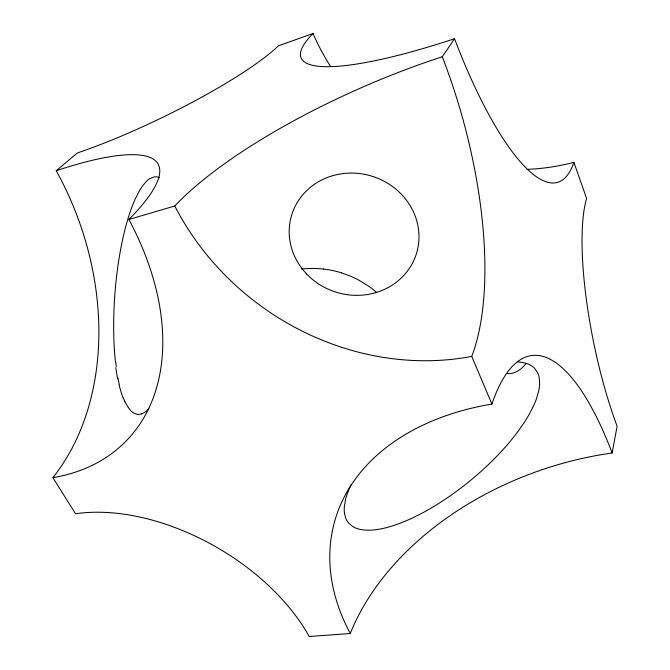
<?xml version="1.0" encoding="UTF-8"?>
<svg xmlns="http://www.w3.org/2000/svg" width="670" height="670" viewBox="0 0 670 670"><rect width="100%" height="100%" fill="white"/><g stroke="black" fill="none" stroke-linecap="round" stroke-linejoin="round"><path stroke-width="1" d="M612.154 453.012L617.104 426.212A156.529 37.16 78.4 0 1 586.61 198.446L573.872 162.333A232.909 60.87 73.6 0 1 454.528 38.726A233.797 43.994 -22.5 0 1 313.041 33.5L278.494 45.794A152.551 25.586 -25.9 0 1 77.377 152.944L56.23 170.716A264.323 200.824 67.5 0 1 52.896 477.677L75.543 513.756A175.573 105.592 30.2 0 1 309.213 636.5L350.276 633.51A273.184 192.449 -18.9 0 1 612.154 453.012A282.564 86.12 82.8 0 0 491.906 404.052L471.739 356.406A266.024 105.542 74.2 0 0 442.275 56.749L454.528 38.726M348.341 490.884L350.979 484.887M141.546 413.892L144.368 412.527A118.029 31.942 -85.6 0 0 148.799 408.75M56.23 170.716A273.159 58.181 -29 0 1 128.883 219.484L174.77 205.992A265.638 76.782 -23.6 0 1 442.275 56.749M527.122 169.384L535.715 168.848A227.046 223.403 88.5 0 0 573.872 162.341M323.702 269.072L328.903 269.826A94.152 90.894 17.6 0 1 341.591 272.849M341.574 272.891L349.103 275.588A93.725 90.433 17.6 0 1 358.735 280.102L367.93 285.705A93.674 90.375 17.7 0 1 376.414 292.254M128.28 407.645L130.709 410.609A117.158 31.683 -85.6 0 0 134.142 413.264L136.881 414.236A117.434 31.766 -85.5 0 0 141.554 413.859M124.662 401.163L123.33 398.005M119.26 384.547L117.912 378.173M344.464 513.22L345.46 517.441A119.377 44.094 -39.4 0 0 348.635 523.035L352.512 526.377A119.017 43.952 -39.3 0 0 357.42 528.663A122.434 45.242 -39.4 0 0 363.349 529.92A120.96 44.689 -39.4 0 0 507.324 444.746A122.526 45.309 -39.4 0 0 511.043 440.324A118.858 43.852 -39.4 0 0 517.902 431.564L523.99 422.862A118.9 43.868 -39.4 0 0 529.141 414.437L533.429 406.129A118.833 43.852 -39.4 0 0 536.662 398.206L538.755 390.736A118.892 43.893 -39.4 0 0 539.643 383.969L539.258 377.888A118.883 43.91 -39.4 0 0 537.6 372.679L534.61 368.366A118.9 43.927 -39.4 0 0 530.33 365.1L527.667 363.877A120.818 44.63 -39.3 0 0 517.918 361.976M128.883 219.484A267.556 177.466 44.4 0 1 52.896 477.677M471.739 356.406A261.241 233.11 36.3 0 1 174.77 205.992M350.276 633.51A278.201 189.384 15.8 0 1 491.906 404.052M330.637 66.573A227.046 223.403 88.5 0 1 313.032 33.5M159.577 177.718A120.592 32.621 -85.6 0 0 157.726 177.056A117.133 31.691 -85.5 0 0 153.991 176.955L150.164 178.446A117.091 31.666 -85.5 0 0 146.362 181.444L142.584 185.9A117.066 31.641 -85.5 0 0 138.933 191.645L135.382 198.672A116.999 31.624 -85.5 0 0 132.04 206.737A120.734 32.696 -85.6 0 0 128.9 215.765A119.118 32.227 -85.6 0 0 114.118 344.497A120.382 32.646 -85.5 0 0 114.403 349.757M115.475 362.261A118.088 31.884 -85.6 0 1 114.361 349.815M116.287 366.549A121.53 32.755 -85.6 0 1 115.709 361.767M117.677 378.843A117.828 32.076 -85.5 0 1 115.835 367.596M123.255 398.349A118.9 32.52 -85.3 0 1 119.134 384.94M128.313 407.452A117.702 31.725 -85.7 0 1 124.72 400.911M348.358 490.876A119.059 44.011 -39.3 0 0 345.645 499.183L344.338 506.704A118.992 43.96 -39.3 0 0 344.472 513.212M525.975 363.642A49.856 27.956 -85.6 0 1 506.964 373.575M301.751 269.005A95.366 91.999 17.2 0 1 323.702 269.106M306.659 274.038A65.3 60.71 17.5 0 0 416.162 254.458A65.3 60.71 17.5 0 0 339.422 174.125A65.3 60.71 17.5 0 0 306.659 274.038"/></g></svg>
